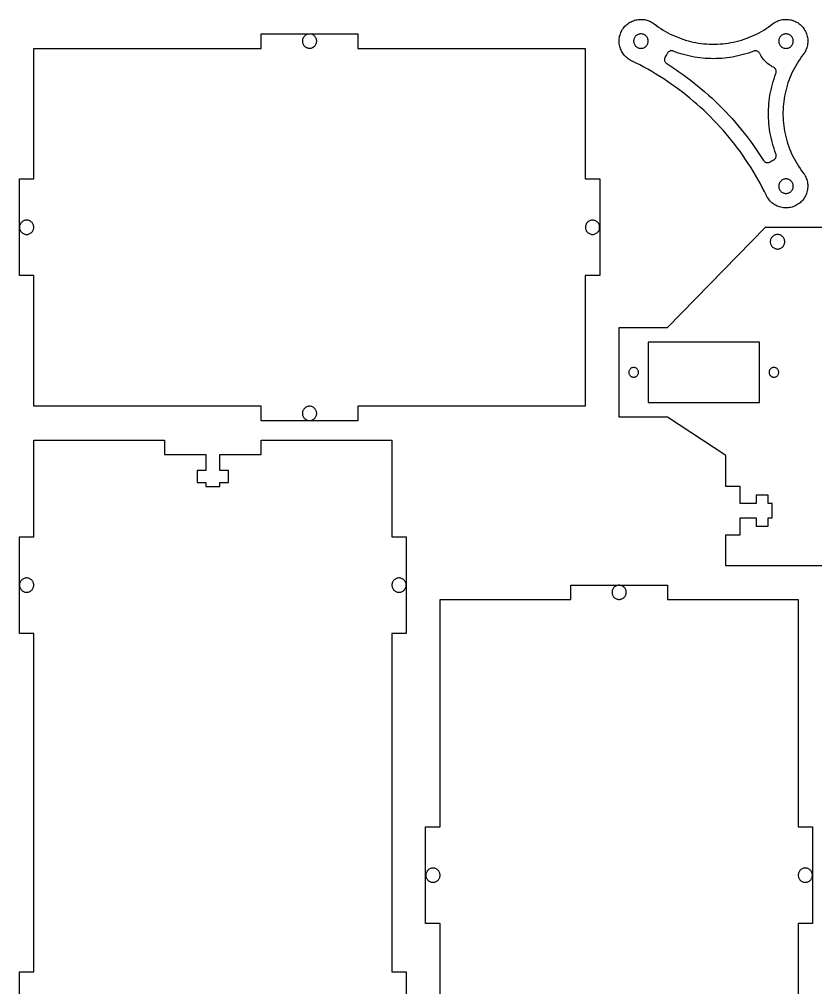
# Model space of a CAD drawing. Header units: millimetres. Extents: x 2 to 391, y 2 to 393.
# Drawn here: x 2 to 166.6, y 192.7 to 393 of the extents above; entities that cross this region are included whole.
import ezdxf

# ---------------------------------------------------------------- set-up
doc = ezdxf.new("R2010")
doc.units = ezdxf.units.MM
doc.layers.add('CORTE', color=7, linetype='Continuous')

msp = doc.modelspace()

# ---------------------------------------------------------------- linework, layer by layer
at = {"layer": 'CORTE'}
for points in [[(164.06, 385.74), (163.72, 385.3), (163.4, 384.84), (163.08, 384.37), (162.79, 383.9), (162.5, 383.42), (162.23, 382.92), (161.97, 382.43), (161.73, 381.92), (161.5, 381.41), (161.29, 380.89), (161.09, 380.37), (160.9, 379.84), (160.73, 379.3), (160.58, 378.76), (160.44, 378.22), (160.31, 377.67), (160.2, 377.12), (160.11, 376.57), (160.03, 376.02), (159.97, 375.46), (159.92, 374.9), (159.89, 374.34), (159.87, 373.78), (159.87, 373.22), (159.89, 372.66), (159.92, 372.1), (159.97, 371.54), (160.03, 370.98), (160.11, 370.43), (160.2, 369.88), (160.31, 369.33), (160.44, 368.78), (160.58, 368.24), (160.73, 367.7), (160.9, 367.16), (161.09, 366.63), (161.29, 366.11), (161.5, 365.59), (161.73, 365.08), (161.97, 364.57), (162.23, 364.08), (162.5, 363.58), (162.79, 363.1), (163.08, 362.63), (163.4, 362.16), (163.72, 361.7), (164.06, 361.26), (164.21, 361.04), (164.36, 360.82), (164.49, 360.59), (164.6, 360.35), (164.7, 360.11), (164.79, 359.86), (164.86, 359.6), (164.92, 359.34), (164.96, 359.08), (164.99, 358.82), (165, 358.56), (164.99, 358.29), (164.97, 358.03), (164.94, 357.77), (164.89, 357.51), (164.82, 357.25), (164.74, 357), (164.65, 356.75), (164.54, 356.51), (164.41, 356.28), (164.28, 356.05), (164.12, 355.83), (163.96, 355.63), (163.79, 355.43), (163.6, 355.24), (163.4, 355.06), (163.2, 354.9), (162.98, 354.75), (162.76, 354.61), (162.52, 354.48), (162.28, 354.37), (162.04, 354.27), (161.79, 354.19), (161.53, 354.12), (161.27, 354.07), (161.01, 354.03), (160.75, 354.01), (160.48, 354), (160.22, 354.01), (159.96, 354.03), (159.69, 354.07), (159.44, 354.13), (159.18, 354.2), (158.93, 354.28), (158.68, 354.38), (158.45, 354.5), (158.21, 354.62), (157.99, 354.76), (157.78, 354.92), (157.57, 355.08), (157.37, 355.26), (157.19, 355.45), (157.02, 355.65), (156.85, 355.86), (156.71, 356.08), (156.57, 356.31), (156.45, 356.54), (156.02, 357.4), (155.59, 358.25), (155.14, 359.1), (154.67, 359.93), (154.2, 360.76), (153.7, 361.59), (153.2, 362.4), (152.68, 363.21), (152.15, 364), (151.61, 364.79), (151.06, 365.57), (150.49, 366.35), (149.91, 367.11), (149.32, 367.86), (148.72, 368.6), (148.1, 369.34), (147.48, 370.06), (146.84, 370.78), (146.19, 371.48), (145.53, 372.17), (144.86, 372.86), (144.17, 373.53), (143.48, 374.19), (142.78, 374.84), (142.06, 375.48), (141.34, 376.1), (140.6, 376.72), (139.86, 377.32), (139.11, 377.91), (138.35, 378.49), (137.57, 379.06), (136.79, 379.61), (136, 380.15), (135.21, 380.68), (134.4, 381.2), (133.59, 381.7), (132.76, 382.2), (131.93, 382.67), (131.1, 383.14), (130.25, 383.59), (129.4, 384.02), (128.54, 384.45), (128.31, 384.57), (128.08, 384.7), (127.86, 384.85), (127.66, 385.01), (127.46, 385.19), (127.27, 385.37), (127.09, 385.56), (126.92, 385.77), (126.77, 385.98), (126.63, 386.2), (126.5, 386.43), (126.39, 386.67), (126.29, 386.92), (126.2, 387.16), (126.13, 387.42), (126.08, 387.67), (126.04, 387.93), (126.01, 388.2), (126, 388.46), (126.01, 388.72), (126.03, 388.99), (126.06, 389.25), (126.11, 389.5), (126.18, 389.76), (126.26, 390.01), (126.36, 390.26), (126.47, 390.49), (126.59, 390.73), (126.73, 390.95), (126.88, 391.17), (127.04, 391.38), (127.21, 391.57), (127.4, 391.76), (127.59, 391.94), (127.8, 392.1), (128.01, 392.25), (128.24, 392.39), (128.47, 392.52), (128.71, 392.63), (128.95, 392.73), (129.2, 392.81), (129.46, 392.88), (129.71, 392.93), (129.97, 392.97), (130.24, 392.99), (130.5, 393), (130.75, 392.99), (130.99, 392.97), (131.24, 392.94), (131.48, 392.89), (131.72, 392.83), (131.96, 392.76), (132.19, 392.67), (132.41, 392.57), (132.63, 392.46), (132.85, 392.34), (133.06, 392.2), (133.25, 392.06), (133.7, 391.72), (134.16, 391.4), (134.63, 391.09), (135.1, 390.79), (135.58, 390.5), (136.08, 390.23), (136.57, 389.97), (137.08, 389.73), (137.59, 389.5), (138.11, 389.29), (138.63, 389.09), (139.16, 388.9), (139.7, 388.73), (140.24, 388.58), (140.78, 388.44), (141.33, 388.31), (141.88, 388.2), (142.43, 388.11), (142.98, 388.03), (143.54, 387.97), (144.1, 387.92), (144.66, 387.89), (145.22, 387.87), (145.78, 387.87), (146.34, 387.89), (146.9, 387.92), (147.46, 387.97), (148.02, 388.03), (148.57, 388.11), (149.12, 388.2), (149.67, 388.31), (150.22, 388.44), (150.76, 388.58), (151.3, 388.73), (151.84, 388.9), (152.37, 389.09), (152.89, 389.29), (153.41, 389.5), (153.92, 389.73), (154.43, 389.97), (154.92, 390.23), (155.41, 390.5), (155.9, 390.79), (156.37, 391.09), (156.84, 391.4), (157.3, 391.72), (157.74, 392.06), (157.94, 392.2), (158.15, 392.34), (158.37, 392.46), (158.59, 392.57), (158.81, 392.67), (159.04, 392.76), (159.28, 392.83), (159.52, 392.89), (159.76, 392.94), (160.01, 392.97), (160.25, 392.99), (160.5, 393), (160.76, 392.99), (161.03, 392.97), (161.29, 392.93), (161.55, 392.88), (161.8, 392.81), (162.05, 392.72), (162.3, 392.63), (162.54, 392.51), (162.77, 392.39), (162.99, 392.25), (163.21, 392.09), (163.41, 391.93), (163.61, 391.75), (163.79, 391.57), (163.97, 391.37), (164.13, 391.16), (164.28, 390.94), (164.42, 390.71), (164.54, 390.48), (164.65, 390.24), (164.74, 389.99), (164.82, 389.74), (164.89, 389.49), (164.94, 389.23), (164.98, 388.97), (165, 388.7), (165, 388.44), (164.99, 388.18), (164.96, 387.91), (164.92, 387.65), (164.86, 387.39), (164.79, 387.14), (164.7, 386.89), (164.6, 386.65), (164.49, 386.41), (164.36, 386.18), (164.21, 385.96)], [(72, 313), (72, 310), (52, 310), (52, 313), (5, 313), (5, 340), (2, 340), (2, 360), (5, 360), (5, 387), (52, 387), (52, 390), (72, 390), (72, 387), (119, 387), (119, 360), (122, 360), (122, 340), (119, 340), (119, 313)], [(62, 387.03), (62.15, 387.03), (62.3, 387.06), (62.44, 387.09), (62.58, 387.15), (62.71, 387.21), (62.84, 387.29), (62.96, 387.38), (63.07, 387.49), (63.16, 387.6), (63.25, 387.72), (63.32, 387.85), (63.38, 387.99), (63.43, 388.13), (63.46, 388.28), (63.47, 388.43), (63.47, 388.57), (63.46, 388.72), (63.43, 388.87), (63.38, 389.01), (63.32, 389.15), (63.25, 389.28), (63.16, 389.4), (63.07, 389.51), (62.96, 389.62), (62.84, 389.71), (62.71, 389.79), (62.58, 389.85), (62.44, 389.91), (62.3, 389.94), (62.15, 389.97), (62, 389.97), (61.85, 389.97), (61.7, 389.94), (61.56, 389.91), (61.42, 389.85), (61.29, 389.79), (61.16, 389.71), (61.04, 389.62), (60.93, 389.51), (60.84, 389.4), (60.75, 389.28), (60.68, 389.15), (60.62, 389.01), (60.57, 388.87), (60.54, 388.72), (60.53, 388.57), (60.53, 388.43), (60.54, 388.28), (60.57, 388.13), (60.62, 387.99), (60.68, 387.85), (60.75, 387.72), (60.84, 387.6), (60.93, 387.49), (61.04, 387.38), (61.16, 387.29), (61.29, 387.21), (61.42, 387.15), (61.56, 387.09), (61.7, 387.06), (61.85, 387.03)], [(130.5, 387), (130.65, 387.01), (130.8, 387.03), (130.95, 387.07), (131.09, 387.12), (131.23, 387.19), (131.36, 387.27), (131.48, 387.36), (131.59, 387.47), (131.69, 387.58), (131.77, 387.71), (131.85, 387.84), (131.91, 387.98), (131.95, 388.12), (131.98, 388.27), (132, 388.42), (132, 388.58), (131.98, 388.73), (131.95, 388.88), (131.91, 389.02), (131.85, 389.16), (131.77, 389.29), (131.69, 389.42), (131.59, 389.53), (131.48, 389.64), (131.36, 389.73), (131.23, 389.81), (131.09, 389.88), (130.95, 389.93), (130.8, 389.97), (130.65, 389.99), (130.5, 390), (130.35, 389.99), (130.2, 389.97), (130.05, 389.93), (129.91, 389.88), (129.77, 389.81), (129.64, 389.73), (129.52, 389.64), (129.41, 389.53), (129.31, 389.42), (129.23, 389.29), (129.15, 389.16), (129.09, 389.02), (129.05, 388.88), (129.02, 388.73), (129, 388.58), (129, 388.42), (129.02, 388.27), (129.05, 388.12), (129.09, 387.98), (129.15, 387.84), (129.23, 387.71), (129.31, 387.58), (129.41, 387.47), (129.52, 387.36), (129.64, 387.27), (129.77, 387.19), (129.91, 387.12), (130.05, 387.07), (130.2, 387.03), (130.35, 387.01)], [(160.5, 387), (160.65, 387.01), (160.8, 387.03), (160.95, 387.07), (161.09, 387.12), (161.23, 387.19), (161.36, 387.27), (161.48, 387.36), (161.59, 387.47), (161.69, 387.58), (161.77, 387.71), (161.85, 387.84), (161.91, 387.98), (161.95, 388.12), (161.98, 388.27), (162, 388.42), (162, 388.58), (161.98, 388.73), (161.95, 388.88), (161.91, 389.02), (161.85, 389.16), (161.77, 389.29), (161.69, 389.42), (161.59, 389.53), (161.48, 389.64), (161.36, 389.73), (161.23, 389.81), (161.09, 389.88), (160.95, 389.93), (160.8, 389.97), (160.65, 389.99), (160.5, 390), (160.35, 389.99), (160.2, 389.97), (160.05, 389.93), (159.91, 389.88), (159.77, 389.81), (159.64, 389.73), (159.52, 389.64), (159.41, 389.53), (159.31, 389.42), (159.23, 389.29), (159.15, 389.16), (159.09, 389.02), (159.05, 388.88), (159.02, 388.73), (159, 388.58), (159, 388.42), (159.02, 388.27), (159.05, 388.12), (159.09, 387.98), (159.15, 387.84), (159.23, 387.71), (159.31, 387.58), (159.41, 387.47), (159.52, 387.36), (159.64, 387.27), (159.77, 387.19), (159.91, 387.12), (160.05, 387.07), (160.2, 387.03), (160.35, 387.01)], [(155.84, 363.84), (155.91, 363.74), (155.99, 363.65), (156.09, 363.57), (156.19, 363.5), (156.3, 363.45), (156.41, 363.41), (156.53, 363.38), (156.65, 363.37), (156.77, 363.37), (156.9, 363.39), (157.01, 363.42), (157.13, 363.47), (157.23, 363.53), (157.46, 363.67), (157.69, 363.8), (157.92, 363.92), (158.03, 363.98), (158.13, 364.05), (158.22, 364.14), (158.3, 364.23), (158.37, 364.34), (158.42, 364.45), (158.46, 364.57), (158.49, 364.69), (158.49, 364.82), (158.49, 364.94), (158.47, 365.06), (158.43, 365.18), (158.22, 365.73), (158.03, 366.29), (157.85, 366.85), (157.69, 367.41), (157.54, 367.98), (157.41, 368.55), (157.29, 369.13), (157.19, 369.7), (157.1, 370.28), (157.02, 370.87), (156.96, 371.45), (156.92, 372.03), (156.89, 372.62), (156.87, 373.21), (156.87, 373.79), (156.89, 374.38), (156.92, 374.97), (156.96, 375.55), (157.02, 376.13), (157.1, 376.72), (157.19, 377.3), (157.29, 377.87), (157.41, 378.45), (157.54, 379.02), (157.69, 379.59), (157.85, 380.15), (158.03, 380.71), (158.22, 381.27), (158.43, 381.82), (158.47, 381.93), (158.49, 382.06), (158.49, 382.18), (158.49, 382.31), (158.46, 382.43), (158.42, 382.55), (158.37, 382.66), (158.3, 382.77), (158.22, 382.86), (158.13, 382.95), (158.03, 383.02), (157.92, 383.08), (157.66, 383.21), (157.41, 383.36), (157.16, 383.51), (156.92, 383.68), (156.69, 383.86), (156.47, 384.06), (156.26, 384.26), (156.06, 384.47), (155.86, 384.69), (155.68, 384.92), (155.51, 385.16), (155.36, 385.41), (155.21, 385.66), (155.08, 385.92), (155.02, 386.03), (154.95, 386.13), (154.86, 386.22), (154.77, 386.3), (154.66, 386.37), (154.55, 386.42), (154.43, 386.46), (154.31, 386.49), (154.18, 386.5), (154.06, 386.49), (153.93, 386.47), (153.82, 386.43), (153.28, 386.23), (152.75, 386.04), (152.21, 385.87), (151.66, 385.71), (151.12, 385.57), (150.56, 385.44), (150.01, 385.32), (149.45, 385.21), (148.89, 385.12), (148.33, 385.05), (147.77, 384.98), (147.2, 384.93), (146.63, 384.9), (146.07, 384.88), (145.5, 384.87), (144.93, 384.88), (144.37, 384.9), (143.8, 384.93), (143.23, 384.98), (142.67, 385.05), (142.11, 385.12), (141.55, 385.21), (140.99, 385.32), (140.44, 385.44), (139.88, 385.57), (139.34, 385.71), (138.79, 385.87), (138.25, 386.04), (137.71, 386.23), (137.18, 386.43), (137.07, 386.46), (136.95, 386.49), (136.82, 386.5), (136.7, 386.49), (136.57, 386.46), (136.46, 386.43), (136.34, 386.37), (136.24, 386.31), (136.14, 386.23), (136.05, 386.13), (135.98, 386.03), (135.92, 385.92), (135.8, 385.69), (135.67, 385.46), (135.53, 385.23), (135.47, 385.13), (135.42, 385.01), (135.39, 384.9), (135.37, 384.77), (135.37, 384.65), (135.38, 384.53), (135.41, 384.41), (135.45, 384.3), (135.5, 384.19), (135.57, 384.09), (135.65, 383.99), (135.74, 383.91), (135.84, 383.84), (136.67, 383.31), (137.49, 382.77), (138.3, 382.22), (139.11, 381.65), (139.9, 381.07), (140.69, 380.48), (141.47, 379.88), (142.23, 379.26), (142.99, 378.63), (143.74, 377.99), (144.48, 377.34), (145.2, 376.68), (145.92, 376.01), (146.63, 375.32), (147.32, 374.63), (148.01, 373.92), (148.68, 373.2), (149.34, 372.48), (149.99, 371.74), (150.63, 370.99), (151.26, 370.23), (151.88, 369.47), (152.48, 368.69), (153.07, 367.9), (153.65, 367.11), (154.22, 366.3), (154.77, 365.49), (155.31, 364.67)], [(160.5, 360), (160.35, 359.99), (160.2, 359.97), (160.05, 359.93), (159.91, 359.88), (159.77, 359.81), (159.64, 359.73), (159.52, 359.64), (159.41, 359.53), (159.31, 359.42), (159.23, 359.29), (159.15, 359.16), (159.09, 359.02), (159.05, 358.88), (159.02, 358.73), (159, 358.58), (159, 358.42), (159.02, 358.27), (159.05, 358.12), (159.09, 357.98), (159.15, 357.84), (159.23, 357.71), (159.31, 357.58), (159.41, 357.47), (159.52, 357.36), (159.64, 357.27), (159.77, 357.19), (159.91, 357.12), (160.05, 357.07), (160.2, 357.03), (160.35, 357.01), (160.5, 357), (160.65, 357.01), (160.8, 357.03), (160.95, 357.07), (161.09, 357.12), (161.23, 357.19), (161.36, 357.27), (161.48, 357.36), (161.59, 357.47), (161.69, 357.58), (161.77, 357.71), (161.85, 357.84), (161.91, 357.98), (161.95, 358.12), (161.98, 358.27), (162, 358.42), (162, 358.58), (161.98, 358.73), (161.95, 358.88), (161.91, 359.02), (161.85, 359.16), (161.77, 359.29), (161.69, 359.42), (161.59, 359.53), (161.48, 359.64), (161.36, 359.73), (161.23, 359.81), (161.09, 359.88), (160.95, 359.93), (160.8, 359.97), (160.65, 359.99)], [(4.97, 350), (4.97, 350.15), (4.94, 350.3), (4.91, 350.44), (4.85, 350.58), (4.79, 350.71), (4.71, 350.84), (4.62, 350.96), (4.51, 351.07), (4.4, 351.16), (4.28, 351.25), (4.15, 351.32), (4.01, 351.38), (3.87, 351.43), (3.72, 351.46), (3.57, 351.47), (3.43, 351.47), (3.28, 351.46), (3.13, 351.43), (2.99, 351.38), (2.85, 351.32), (2.72, 351.25), (2.6, 351.16), (2.49, 351.07), (2.38, 350.96), (2.29, 350.84), (2.21, 350.71), (2.15, 350.58), (2.09, 350.44), (2.06, 350.3), (2.03, 350.15), (2.03, 350), (2.03, 349.85), (2.06, 349.7), (2.09, 349.56), (2.15, 349.42), (2.21, 349.29), (2.29, 349.16), (2.38, 349.04), (2.49, 348.93), (2.6, 348.84), (2.72, 348.75), (2.85, 348.68), (2.99, 348.62), (3.13, 348.57), (3.28, 348.54), (3.43, 348.53), (3.57, 348.53), (3.72, 348.54), (3.87, 348.57), (4.01, 348.62), (4.15, 348.68), (4.28, 348.75), (4.4, 348.84), (4.51, 348.93), (4.62, 349.04), (4.71, 349.16), (4.79, 349.29), (4.85, 349.42), (4.91, 349.56), (4.94, 349.7), (4.97, 349.85)], [(121.97, 350), (121.97, 350.15), (121.94, 350.3), (121.91, 350.44), (121.85, 350.58), (121.79, 350.71), (121.71, 350.84), (121.62, 350.96), (121.51, 351.07), (121.4, 351.16), (121.28, 351.25), (121.15, 351.32), (121.01, 351.38), (120.87, 351.43), (120.72, 351.46), (120.57, 351.47), (120.43, 351.47), (120.28, 351.46), (120.13, 351.43), (119.99, 351.38), (119.85, 351.32), (119.72, 351.25), (119.6, 351.16), (119.49, 351.07), (119.38, 350.96), (119.29, 350.84), (119.21, 350.71), (119.15, 350.58), (119.09, 350.44), (119.06, 350.3), (119.03, 350.15), (119.03, 350), (119.03, 349.85), (119.06, 349.7), (119.09, 349.56), (119.15, 349.42), (119.21, 349.29), (119.29, 349.16), (119.38, 349.04), (119.49, 348.93), (119.6, 348.84), (119.72, 348.75), (119.85, 348.68), (119.99, 348.62), (120.13, 348.57), (120.28, 348.54), (120.43, 348.53), (120.57, 348.53), (120.72, 348.54), (120.87, 348.57), (121.01, 348.62), (121.15, 348.68), (121.28, 348.75), (121.4, 348.84), (121.51, 348.93), (121.62, 349.04), (121.71, 349.16), (121.79, 349.29), (121.85, 349.42), (121.91, 349.56), (121.94, 349.7), (121.97, 349.85)], [(160.25, 347), (160.24, 347.15), (160.22, 347.3), (160.18, 347.45), (160.13, 347.59), (160.06, 347.73), (159.98, 347.86), (159.89, 347.98), (159.78, 348.09), (159.67, 348.19), (159.54, 348.27), (159.41, 348.35), (159.27, 348.41), (159.13, 348.45), (158.98, 348.48), (158.83, 348.5), (158.67, 348.5), (158.52, 348.48), (158.37, 348.45), (158.23, 348.41), (158.09, 348.35), (157.96, 348.27), (157.83, 348.19), (157.72, 348.09), (157.61, 347.98), (157.52, 347.86), (157.44, 347.73), (157.37, 347.59), (157.32, 347.45), (157.28, 347.3), (157.26, 347.15), (157.25, 347), (157.26, 346.85), (157.28, 346.7), (157.32, 346.55), (157.37, 346.41), (157.44, 346.27), (157.52, 346.14), (157.61, 346.02), (157.72, 345.91), (157.83, 345.81), (157.96, 345.73), (158.09, 345.65), (158.23, 345.59), (158.37, 345.55), (158.52, 345.52), (158.67, 345.5), (158.83, 345.5), (158.98, 345.52), (159.13, 345.55), (159.27, 345.59), (159.41, 345.65), (159.54, 345.73), (159.67, 345.81), (159.78, 345.91), (159.89, 346.02), (159.98, 346.14), (160.06, 346.27), (160.13, 346.41), (160.18, 346.55), (160.22, 346.7), (160.24, 346.85)], [(155, 313.75), (155, 326.25), (132, 326.25), (132, 313.75)], [(128, 320), (128.01, 319.87), (128.03, 319.75), (128.07, 319.63), (128.12, 319.52), (128.19, 319.41), (128.27, 319.32), (128.36, 319.23), (128.46, 319.16), (128.57, 319.1), (128.69, 319.05), (128.81, 319.02), (128.94, 319), (129.06, 319), (129.19, 319.02), (129.31, 319.05), (129.43, 319.1), (129.54, 319.16), (129.64, 319.23), (129.73, 319.32), (129.81, 319.41), (129.88, 319.52), (129.93, 319.63), (129.97, 319.75), (129.99, 319.87), (130, 320), (129.99, 320.13), (129.97, 320.25), (129.93, 320.37), (129.88, 320.48), (129.81, 320.59), (129.73, 320.68), (129.64, 320.77), (129.54, 320.84), (129.43, 320.9), (129.31, 320.95), (129.19, 320.98), (129.06, 321), (128.94, 321), (128.81, 320.98), (128.69, 320.95), (128.57, 320.9), (128.46, 320.84), (128.36, 320.77), (128.27, 320.68), (128.19, 320.59), (128.12, 320.48), (128.07, 320.37), (128.03, 320.25), (128.01, 320.13)], [(157, 320), (157.01, 319.87), (157.03, 319.75), (157.07, 319.63), (157.12, 319.52), (157.19, 319.41), (157.27, 319.32), (157.36, 319.23), (157.46, 319.16), (157.57, 319.1), (157.69, 319.05), (157.81, 319.02), (157.94, 319), (158.06, 319), (158.19, 319.02), (158.31, 319.05), (158.43, 319.1), (158.54, 319.16), (158.64, 319.23), (158.73, 319.32), (158.81, 319.41), (158.88, 319.52), (158.93, 319.63), (158.97, 319.75), (158.99, 319.87), (159, 320), (158.99, 320.13), (158.97, 320.25), (158.93, 320.37), (158.88, 320.48), (158.81, 320.59), (158.73, 320.68), (158.64, 320.77), (158.54, 320.84), (158.43, 320.9), (158.31, 320.95), (158.19, 320.98), (158.06, 321), (157.94, 321), (157.81, 320.98), (157.69, 320.95), (157.57, 320.9), (157.46, 320.84), (157.36, 320.77), (157.27, 320.68), (157.19, 320.59), (157.12, 320.48), (157.07, 320.37), (157.03, 320.25), (157.01, 320.13)], [(62, 310.03), (62.15, 310.03), (62.3, 310.06), (62.44, 310.09), (62.58, 310.15), (62.71, 310.21), (62.84, 310.29), (62.96, 310.38), (63.07, 310.49), (63.16, 310.6), (63.25, 310.72), (63.32, 310.85), (63.38, 310.99), (63.43, 311.13), (63.46, 311.28), (63.47, 311.43), (63.47, 311.57), (63.46, 311.72), (63.43, 311.87), (63.38, 312.01), (63.32, 312.15), (63.25, 312.28), (63.16, 312.4), (63.07, 312.51), (62.96, 312.62), (62.84, 312.71), (62.71, 312.79), (62.58, 312.85), (62.44, 312.91), (62.3, 312.94), (62.15, 312.97), (62, 312.97), (61.85, 312.97), (61.7, 312.94), (61.56, 312.91), (61.42, 312.85), (61.29, 312.79), (61.16, 312.71), (61.04, 312.62), (60.93, 312.51), (60.84, 312.4), (60.75, 312.28), (60.68, 312.15), (60.62, 312.01), (60.57, 311.87), (60.54, 311.72), (60.53, 311.57), (60.53, 311.43), (60.54, 311.28), (60.57, 311.13), (60.62, 310.99), (60.68, 310.85), (60.75, 310.72), (60.84, 310.6), (60.93, 310.49), (61.04, 310.38), (61.16, 310.29), (61.29, 310.21), (61.42, 310.15), (61.56, 310.09), (61.7, 310.06), (61.85, 310.03)], [(2.03, 276), (2.03, 275.85), (2.06, 275.7), (2.09, 275.56), (2.15, 275.42), (2.21, 275.29), (2.29, 275.16), (2.38, 275.04), (2.49, 274.93), (2.6, 274.84), (2.72, 274.75), (2.85, 274.68), (2.99, 274.62), (3.13, 274.57), (3.28, 274.54), (3.43, 274.53), (3.57, 274.53), (3.72, 274.54), (3.87, 274.57), (4.01, 274.62), (4.15, 274.68), (4.28, 274.75), (4.4, 274.84), (4.51, 274.93), (4.62, 275.04), (4.71, 275.16), (4.79, 275.29), (4.85, 275.42), (4.91, 275.56), (4.94, 275.7), (4.97, 275.85), (4.97, 276), (4.97, 276.15), (4.94, 276.3), (4.91, 276.44), (4.85, 276.58), (4.79, 276.71), (4.71, 276.84), (4.62, 276.96), (4.51, 277.07), (4.4, 277.16), (4.28, 277.25), (4.15, 277.32), (4.01, 277.38), (3.87, 277.43), (3.72, 277.46), (3.57, 277.47), (3.43, 277.47), (3.28, 277.46), (3.13, 277.43), (2.99, 277.38), (2.85, 277.32), (2.72, 277.25), (2.6, 277.16), (2.49, 277.07), (2.38, 276.96), (2.29, 276.84), (2.21, 276.71), (2.15, 276.58), (2.09, 276.44), (2.06, 276.3), (2.03, 276.15)], [(79.03, 276), (79.03, 275.85), (79.06, 275.7), (79.09, 275.56), (79.15, 275.42), (79.21, 275.29), (79.29, 275.16), (79.38, 275.04), (79.49, 274.93), (79.6, 274.84), (79.72, 274.75), (79.85, 274.68), (79.99, 274.62), (80.13, 274.57), (80.28, 274.54), (80.43, 274.53), (80.57, 274.53), (80.72, 274.54), (80.87, 274.57), (81.01, 274.62), (81.15, 274.68), (81.28, 274.75), (81.4, 274.84), (81.51, 274.93), (81.62, 275.04), (81.71, 275.16), (81.79, 275.29), (81.85, 275.42), (81.91, 275.56), (81.94, 275.7), (81.97, 275.85), (81.97, 276), (81.97, 276.15), (81.94, 276.3), (81.91, 276.44), (81.85, 276.58), (81.79, 276.71), (81.71, 276.84), (81.62, 276.96), (81.51, 277.07), (81.4, 277.16), (81.28, 277.25), (81.15, 277.32), (81.01, 277.38), (80.87, 277.43), (80.72, 277.46), (80.57, 277.47), (80.43, 277.47), (80.28, 277.46), (80.13, 277.43), (79.99, 277.38), (79.85, 277.32), (79.72, 277.25), (79.6, 277.16), (79.49, 277.07), (79.38, 276.96), (79.29, 276.84), (79.21, 276.71), (79.15, 276.58), (79.09, 276.44), (79.06, 276.3), (79.03, 276.15)], [(86, 226), (89, 226), (89, 273), (116, 273), (116, 276), (136, 276), (136, 273), (163, 273), (163, 226), (166, 226), (166, 206), (163, 206), (163, 159), (136, 159), (136, 156), (116, 156), (116, 159), (89, 159), (89, 206), (86, 206)], [(126, 273.03), (126.15, 273.03), (126.3, 273.06), (126.44, 273.09), (126.58, 273.15), (126.71, 273.21), (126.84, 273.29), (126.96, 273.38), (127.07, 273.49), (127.16, 273.6), (127.25, 273.72), (127.32, 273.85), (127.38, 273.99), (127.43, 274.13), (127.46, 274.28), (127.47, 274.43), (127.47, 274.57), (127.46, 274.72), (127.43, 274.87), (127.38, 275.01), (127.32, 275.15), (127.25, 275.28), (127.16, 275.4), (127.07, 275.51), (126.96, 275.62), (126.84, 275.71), (126.71, 275.79), (126.58, 275.85), (126.44, 275.91), (126.3, 275.94), (126.15, 275.97), (126, 275.97), (125.85, 275.97), (125.7, 275.94), (125.56, 275.91), (125.42, 275.85), (125.29, 275.79), (125.16, 275.71), (125.04, 275.62), (124.93, 275.51), (124.84, 275.4), (124.75, 275.28), (124.68, 275.15), (124.62, 275.01), (124.57, 274.87), (124.54, 274.72), (124.53, 274.57), (124.53, 274.43), (124.54, 274.28), (124.57, 274.13), (124.62, 273.99), (124.68, 273.85), (124.75, 273.72), (124.84, 273.6), (124.93, 273.49), (125.04, 273.38), (125.16, 273.29), (125.29, 273.21), (125.42, 273.15), (125.56, 273.09), (125.7, 273.06), (125.85, 273.03)], [(88.97, 216), (88.97, 216.15), (88.94, 216.3), (88.91, 216.44), (88.85, 216.58), (88.79, 216.71), (88.71, 216.84), (88.62, 216.96), (88.51, 217.07), (88.4, 217.16), (88.28, 217.25), (88.15, 217.32), (88.01, 217.38), (87.87, 217.43), (87.72, 217.46), (87.57, 217.47), (87.43, 217.47), (87.28, 217.46), (87.13, 217.43), (86.99, 217.38), (86.85, 217.32), (86.72, 217.25), (86.6, 217.16), (86.49, 217.07), (86.38, 216.96), (86.29, 216.84), (86.21, 216.71), (86.15, 216.58), (86.09, 216.44), (86.06, 216.3), (86.03, 216.15), (86.03, 216), (86.03, 215.85), (86.06, 215.7), (86.09, 215.56), (86.15, 215.42), (86.21, 215.29), (86.29, 215.16), (86.38, 215.04), (86.49, 214.93), (86.6, 214.84), (86.72, 214.75), (86.85, 214.68), (86.99, 214.62), (87.13, 214.57), (87.28, 214.54), (87.43, 214.53), (87.57, 214.53), (87.72, 214.54), (87.87, 214.57), (88.01, 214.62), (88.15, 214.68), (88.28, 214.75), (88.4, 214.84), (88.51, 214.93), (88.62, 215.04), (88.71, 215.16), (88.79, 215.29), (88.85, 215.42), (88.91, 215.56), (88.94, 215.7), (88.97, 215.85)], [(165.97, 216), (165.97, 216.15), (165.94, 216.3), (165.91, 216.44), (165.85, 216.58), (165.79, 216.71), (165.71, 216.84), (165.62, 216.96), (165.51, 217.07), (165.4, 217.16), (165.28, 217.25), (165.15, 217.32), (165.01, 217.38), (164.87, 217.43), (164.72, 217.46), (164.57, 217.47), (164.43, 217.47), (164.28, 217.46), (164.13, 217.43), (163.99, 217.38), (163.85, 217.32), (163.72, 217.25), (163.6, 217.16), (163.49, 217.07), (163.38, 216.96), (163.29, 216.84), (163.21, 216.71), (163.15, 216.58), (163.09, 216.44), (163.06, 216.3), (163.03, 216.15), (163.03, 216), (163.03, 215.85), (163.06, 215.7), (163.09, 215.56), (163.15, 215.42), (163.21, 215.29), (163.29, 215.16), (163.38, 215.04), (163.49, 214.93), (163.6, 214.84), (163.72, 214.75), (163.85, 214.68), (163.99, 214.62), (164.13, 214.57), (164.28, 214.54), (164.43, 214.53), (164.57, 214.53), (164.72, 214.54), (164.87, 214.57), (165.01, 214.62), (165.15, 214.68), (165.28, 214.75), (165.4, 214.84), (165.51, 214.93), (165.62, 215.04), (165.71, 215.16), (165.79, 215.29), (165.85, 215.42), (165.91, 215.56), (165.94, 215.7), (165.97, 215.85)]]:
    msp.add_lwpolyline(points, close=True, dxfattribs=at)
for points in [[(178.04, 280), (148.04, 280), (148.04, 286.39), (151.04, 286.39), (151.04, 289.92), (154.34, 289.92), (154.34, 288.17), (156.83, 288.17), (156.83, 289.92), (157.66, 289.92), (157.66, 292.87), (156.83, 292.87), (156.83, 294.62), (154.34, 294.62), (154.34, 292.87), (151.04, 292.87), (151.04, 296.39), (148.04, 296.39), (148.04, 302.79), (136, 310.75), (126, 310.75), (126, 329.25), (136, 329.25), (156.25, 350), (171.25, 350)], [(2, 176), (2, 196), (5, 196), (5, 266), (2, 266), (2, 286), (5, 286), (5, 306), (32, 306), (32, 303), (40.53, 303), (40.53, 299.69), (38.77, 299.69), (38.77, 297.21), (40.53, 297.21), (40.53, 296.37), (43.47, 296.37), (43.47, 297.21), (45.23, 297.21), (45.23, 299.69), (43.47, 299.69), (43.47, 303), (52, 303), (52, 306), (79, 306), (79, 286), (82, 286), (82, 266), (79, 266), (79, 196), (82, 196), (82, 176)]]:
    msp.add_lwpolyline(points, dxfattribs=at)

doc.saveas('drawing.dxf')
